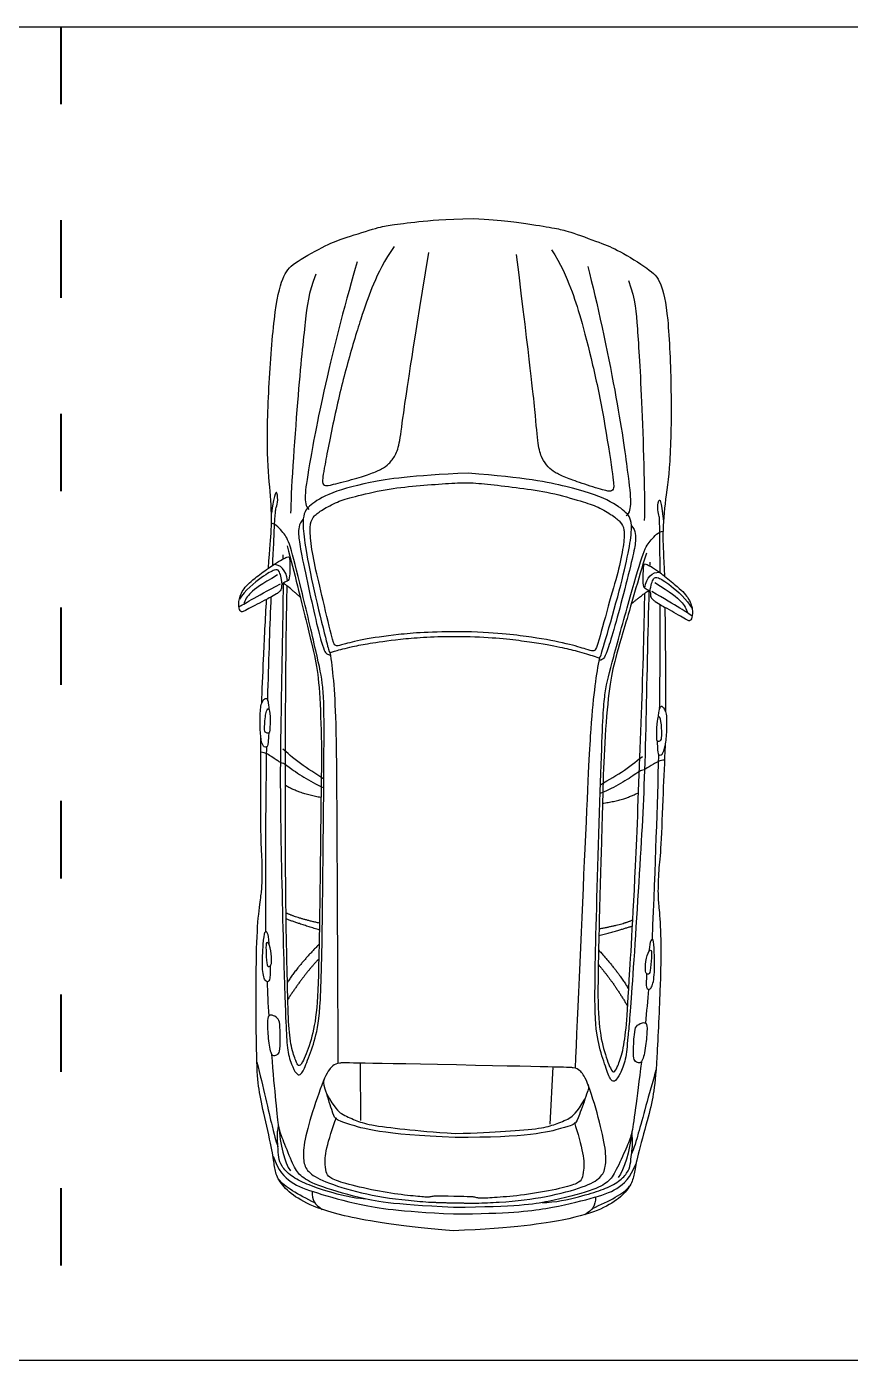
# Model space of a CAD drawing. Header units: millimetres. Extents: x 1205.7 to 1284.3, y 625.1 to 651.5.
# Drawn here: x 1230.56 to 1233.114, y 646.147 to 650.281 of the extents above; entities that cross this region are included whole.
import ezdxf

# ---------------------------------------------------------------- set-up
doc = ezdxf.new("R2010")
doc.units = ezdxf.units.MM
doc.linetypes.add('ACAD_ISO03W100', pattern=[30, 12, -18])

msp = doc.modelspace()

# ---------------------------------------------------------------- linework, layer by layer
for p, q in [((1225.3635, 650.2809), (1235.9642, 650.2809)), ((1225.3635, 646.1472), (1235.9642, 646.1472))]:
    msp.add_line(p, q)
at = {"linetype": 'ACAD_ISO03W100', "lineweight": 40, "ltscale": 0.02}
msp.add_line((1230.6663, 650.2809), (1230.6663, 646.1472), dxfattribs=at)
for points in [[(1231.5937, 647.0684), (1231.5956, 646.8905)], [(1232.1915, 647.0564), (1232.1824, 646.8787)]]:
    msp.add_lwpolyline(points)
for points, knots in [([(1232.5387, 648.4809), (1232.5562, 648.4708), (1232.6083, 648.4409), (1232.6146, 648.4385), (1232.6212, 648.4422), (1232.6269, 648.4685), (1232.6158, 648.5072), (1232.5867, 648.5385), (1232.5508, 648.5671), (1232.537, 648.5776), (1232.5352, 648.6451), (1232.5303, 648.6906), (1232.5372, 648.802), (1232.5563, 648.9137), (1232.5598, 649.1504), (1232.5495, 649.3962), (1232.5262, 649.4944), (1232.4944, 649.5275), (1232.3916, 649.5902), (1232.3444, 649.6089), (1232.2327, 649.6498), (1232.2059, 649.6542), (1232.1198, 649.6702), (1232.0391, 649.6803), (1231.9452, 649.6864), (1231.8511, 649.684), (1231.7701, 649.6772), (1231.6835, 649.6647), (1231.6564, 649.6614), (1231.5432, 649.6249), (1231.4953, 649.6082), (1231.39, 649.5496), (1231.357, 649.5179), (1231.3297, 649.4207), (1231.3096, 649.1754), (1231.3036, 648.9388), (1231.3182, 648.8264), (1231.3206, 648.7148), (1231.3139, 648.6696), (1231.3094, 648.6022), (1231.2952, 648.5923), (1231.2582, 648.5651), (1231.2279, 648.535), (1231.2153, 648.4968), (1231.2199, 648.4703), (1231.2263, 648.4663), (1231.2327, 648.4685), (1231.286, 648.4963), (1231.3038, 648.5057), (1231.3006, 648.4465), (1231.2944, 648.3177), (1231.2902, 648.2239), (1231.2888, 648.1838), (1231.2879, 648.1813), (1231.2846, 648.1686), (1231.2836, 648.1445), (1231.2838, 648.1244), (1231.2839, 648.1082), (1231.2846, 648.0912), (1231.2862, 648.0782), (1231.2857, 648.0268), (1231.2872, 647.9262), (1231.2853, 647.7528), (1231.2917, 647.6941), (1231.29, 647.6086), (1231.2862, 647.5847), (1231.2752, 647.5015), (1231.2706, 647.3546), (1231.2723, 647.0824), (1231.2777, 646.9951), (1231.2927, 646.9215), (1231.3226, 646.7962), (1231.3276, 646.751), (1231.334, 646.7159), (1231.3636, 646.6748), (1231.4217, 646.6337), (1231.5212, 646.5971), (1231.6866, 646.566), (1231.8823, 646.5483), (1232.0785, 646.5581), (1232.245, 646.5826), (1232.3459, 646.6151), (1232.4056, 646.6539), (1232.4368, 646.6938), (1232.4446, 646.7286), (1232.4514, 646.7735), (1232.4864, 646.8975), (1232.5042, 646.9705), (1232.5132, 647.0575), (1232.5258, 647.3294), (1232.527, 647.4764), (1232.5194, 647.56), (1232.5166, 647.584), (1232.5183, 647.6695), (1232.527, 647.7279), (1232.5321, 647.9013), (1232.5376, 648.0017), (1232.5392, 648.0531), (1232.5413, 648.0659), (1232.5427, 648.083), (1232.5435, 648.0991), (1232.5444, 648.1192), (1232.5444, 648.1434), (1232.5416, 648.1562), (1232.5409, 648.1586), (1232.541, 648.1988), (1232.5406, 648.2927), (1232.5395, 648.4216), (1232.5387, 648.4809)], [18.626463, 18.626463, 18.626463, 18.626463, 19.37991, 20.37991, 21.37991, 22.37991, 23.37991, 24.37991, 25.066303, 25.066303, 25.066303, 26.053027, 27.053027, 28.053027, 29.053027, 30.053027, 31.053027, 32.053027, 33.053027, 34.053027, 35.053027, 36.053027, 37.053027, 38.053027, 38.053027, 38.053027, 39.053027, 40.053027, 41.053027, 42.053027, 43.053027, 44.053027, 45.053027, 46.053027, 47.053027, 48.053027, 49.053027, 50.053027, 51.039751, 51.039751, 51.039751, 51.726145, 52.726145, 53.726145, 54.726145, 55.726145, 56.726145, 57.479591, 57.479591, 57.479591, 58.106055, 58.679768, 58.679768, 58.679768, 58.973241, 59.973241, 59.973241, 59.973241, 60.776927, 60.776927, 60.776927, 61.649618, 62.649618, 63.649618, 64.649618, 65.649618, 66.649618, 67.649618, 68.649618, 69.649618, 70.649618, 71.649618, 72.649618, 73.649618, 74.649618, 75.649618, 76.649618, 77.649618, 77.649618, 77.649618, 78.649618, 79.649618, 80.649618, 81.649618, 82.649618, 83.649618, 84.649618, 85.649618, 86.649618, 87.649618, 88.649618, 89.649618, 90.649618, 91.649618, 92.649618, 93.649618, 94.522309, 94.522309, 94.522309, 95.325994, 95.325994, 95.325994, 96.325994, 96.619467, 96.619467, 96.619467, 97.193181, 97.819644, 97.819644, 97.819644, 97.819644]), ([(1231.3229, 648.6114), (1231.3242, 648.6386), (1231.3306, 648.7714), (1231.3315, 648.7867), (1231.3399, 648.8042), (1231.3376, 648.8401), (1231.3293, 648.8419), (1231.3189, 648.7729)], [1.781116, 1.781116, 1.781116, 1.781116, 2, 3, 4, 5, 6, 6, 6, 6]), ([(1232.5239, 648.5873), (1232.5237, 648.6146), (1232.5226, 648.7475), (1232.5223, 648.7628), (1232.5147, 648.7807), (1232.5183, 648.8164), (1232.5268, 648.8179), (1232.5344, 648.7485)], [1.781116, 1.781116, 1.781116, 1.781116, 2, 3, 4, 5, 6, 6, 6, 6]), ([(1231.4178, 648.7546), (1231.4029, 648.7394), (1231.402, 648.7054), (1231.4079, 648.6654), (1231.4339, 648.5419), (1231.4605, 648.4226), (1231.4786, 648.356), (1231.4868, 648.3391), (1231.4934, 648.3354), (1231.4992, 648.3335), (1231.5017, 648.333)], [0, 0, 0, 0, 1, 2, 3, 4, 5, 6, 7, 7.470475, 7.470475, 7.470475, 7.470475]), ([(1231.3553, 648.5558), (1231.3545, 648.4315), (1231.3451, 648.039), (1231.3469, 647.7973), (1231.3591, 647.2773), (1231.3656, 647.1621), (1231.3681, 647.0993), (1231.3857, 647.0518), (1231.3984, 647.0317), (1231.411, 647.0298), (1231.4268, 647.064), (1231.4531, 647.1359), (1231.4715, 647.2135), (1231.4773, 647.4712), (1231.4833, 648.1259), (1231.4808, 648.2377), (1231.462, 648.325), (1231.4092, 648.5489), (1231.3748, 648.6867), (1231.3586, 648.7094), (1231.3326, 648.7397), (1231.3191, 648.7418)], [-18.788522, -18.788522, -18.788522, -18.788522, -18, -17, -16, -15, -14, -13, -12, -11, -10, -9, -8, -7, -6, -5, -4, -3, -2, -1, 0, 0, 0, 0]), ([(1232.4893, 648.5331), (1232.4851, 648.4088), (1232.4788, 648.0163), (1232.4673, 647.7748), (1232.4343, 647.2557), (1232.4231, 647.1409), (1232.4181, 647.0783), (1232.3986, 647.0315), (1232.3852, 647.0119), (1232.3725, 647.0105), (1232.358, 647.0453), (1232.3346, 647.1183), (1232.3194, 647.1965), (1232.3239, 647.4542), (1232.3442, 648.1086), (1232.3512, 648.2203), (1232.3734, 648.3067), (1232.4352, 648.5283), (1232.4751, 648.6646), (1232.4921, 648.6867), (1232.5194, 648.7159), (1232.533, 648.7174)], [-18.788522, -18.788522, -18.788522, -18.788522, -18, -17, -16, -15, -14, -13, -12, -11, -10, -9, -8, -7, -6, -5, -4, -3, -2, -1, 0, 0, 0, 0]), ([(1232.4349, 648.7342), (1232.4491, 648.7184), (1232.4486, 648.6844), (1232.4411, 648.6447), (1232.4102, 648.5223), (1232.3788, 648.4042), (1232.3581, 648.3384), (1232.3492, 648.3218), (1232.3424, 648.3184), (1232.3366, 648.3167), (1232.3341, 648.3164)], [0, 0, 0, 0, 1, 2, 3, 4, 5, 6, 7, 7.470475, 7.470475, 7.470475, 7.470475]), ([(1231.3677, 648.6716), (1231.3906, 648.5869), (1231.4312, 648.4178), (1231.4575, 648.3183), (1231.4684, 648.2318), (1231.4753, 648.0538), (1231.4727, 647.9049), (1231.4706, 647.7097), (1231.4664, 647.3654), (1231.46, 647.214), (1231.4402, 647.1287), (1231.4126, 647.062), (1231.4026, 647.0585), (1231.3957, 647.0713), (1231.3799, 647.1159), (1231.3708, 647.1905), (1231.3691, 647.3083), (1231.3601, 647.6625), (1231.3633, 648.3909), (1231.3678, 648.5472)], [0, 0, 0, 0, 1, 2, 3, 4, 5, 6, 7, 8, 9, 10, 11, 12, 13, 14, 15, 16, 16.995847, 16.995847, 16.995847, 16.995847]), ([(1231.3094, 648.6022), (1231.316, 648.6067), (1231.3425, 648.6246), (1231.3731, 648.6409), (1231.3751, 648.637), (1231.3756, 648.6251), (1231.3762, 648.6132), (1231.3764, 648.5695), (1231.37, 648.5629), (1231.3512, 648.555), (1231.3504, 648.5476), (1231.3504, 648.5344), (1231.337, 648.5246), (1231.3364, 648.5231), (1231.3096, 648.5088), (1231.3038, 648.5057)], [13.686393, 13.686393, 13.686393, 13.686393, 14, 15, 16, 16, 16, 17, 18, 19, 20, 21, 22, 23, 23.246554, 23.246554, 23.246554, 23.246554]), ([(1232.4815, 648.6493), (1232.4553, 648.5655), (1232.4079, 648.3982), (1232.3776, 648.2999), (1232.3633, 648.2138), (1232.3493, 648.0362), (1232.3459, 647.8874), (1232.3401, 647.6923), (1232.3305, 647.348), (1232.3309, 647.1965), (1232.3473, 647.1105), (1232.3722, 647.0428), (1232.382, 647.0388), (1232.3894, 647.0513), (1232.407, 647.0953), (1232.4191, 647.1695), (1232.4255, 647.2871), (1232.4486, 647.6407), (1232.4747, 648.3686), (1232.4764, 648.525)], [0, 0, 0, 0, 1, 2, 3, 4, 5, 6, 7, 8, 9, 10, 11, 12, 13, 14, 15, 16, 16.995847, 16.995847, 16.995847, 16.995847]), ([(1232.537, 648.5776), (1232.5307, 648.5824), (1232.5048, 648.6013), (1232.4749, 648.6188), (1232.4728, 648.615), (1232.4717, 648.6031), (1232.4707, 648.5912), (1232.4688, 648.5476), (1232.4749, 648.5407), (1232.4933, 648.5321), (1232.4939, 648.5247), (1232.4934, 648.5115), (1232.5064, 648.5011), (1232.5069, 648.4996), (1232.533, 648.4843), (1232.5387, 648.4809)], [13.686393, 13.686393, 13.686393, 13.686393, 14, 15, 16, 16, 16, 17, 18, 19, 20, 21, 22, 23, 23.246554, 23.246554, 23.246554, 23.246554]), ([(1231.3075, 648.1914), (1231.3078, 648.2011), (1231.3109, 648.3192), (1231.315, 648.4293), (1231.3186, 648.5136)], [0.9515423, 0.9515423, 0.9515423, 0.9515423, 1, 1.5477522, 1.5477522, 1.5477522, 1.5477522]), ([(1232.5224, 648.1671), (1232.5226, 648.1767), (1232.5242, 648.2949), (1232.5245, 648.4051), (1232.5243, 648.4894)], [0.9515423, 0.9515423, 0.9515423, 0.9515423, 1, 1.5477522, 1.5477522, 1.5477522, 1.5477522]), ([(1231.5004, 648.341), (1231.5048, 648.3154), (1231.5112, 648.2625), (1231.5192, 648.1337), (1231.5213, 647.9349), (1231.5244, 647.2341), (1231.525, 647.0676)], [0, 0, 0, 0, 1, 2, 3, 3.81504, 3.81504, 3.81504, 3.81504]), ([(1232.3357, 648.3242), (1232.3303, 648.2988), (1232.3218, 648.2462), (1232.3086, 648.1179), (1232.2986, 647.9193), (1232.2674, 647.2192), (1232.2601, 647.0528)], [0, 0, 0, 0, 1, 2, 3, 3.81504, 3.81504, 3.81504, 3.81504]), ([(1231.2888, 648.1838), (1231.2908, 648.1896), (1231.2967, 648.1972), (1231.304, 648.2007), (1231.3076, 648.1921), (1231.3101, 648.1829), (1231.3111, 648.1667), (1231.3112, 648.1646)], [12.293472, 12.293472, 12.293472, 12.293472, 13, 14, 15, 16, 16.142439, 16.142439, 16.142439, 16.142439]), ([(1232.5409, 648.1586), (1232.5391, 648.1646), (1232.5335, 648.1724), (1232.5263, 648.1761), (1232.5224, 648.1677), (1232.5195, 648.1587), (1232.5179, 648.1425), (1232.5177, 648.1404)], [12.293472, 12.293472, 12.293472, 12.293472, 13, 14, 15, 16, 16.142439, 16.142439, 16.142439, 16.142439]), ([(1231.3109, 648.0908), (1231.3103, 648.0796), (1231.3081, 648.0536), (1231.3045, 648.0472), (1231.2978, 648.0463), (1231.2892, 648.0572), (1231.2866, 648.075), (1231.2862, 648.0782)], [6.407262, 6.407262, 6.407262, 6.407262, 7, 8, 9, 10, 10.196314, 10.196314, 10.196314, 10.196314]), ([(1232.515, 648.0666), (1232.5152, 648.0555), (1232.5163, 648.0293), (1232.5196, 648.0228), (1232.5263, 648.0216), (1232.5354, 648.0322), (1232.5387, 648.0499), (1232.5392, 648.0531)], [6.407262, 6.407262, 6.407262, 6.407262, 7, 8, 9, 10, 10.196314, 10.196314, 10.196314, 10.196314]), ([(1231.3148, 647.3688), (1231.315, 647.3643), (1231.3158, 647.3361), (1231.3128, 647.3193), (1231.2988, 647.3192), (1231.2887, 647.3587), (1231.2923, 647.4155), (1231.2938, 647.4357), (1231.2953, 647.456), (1231.2976, 647.4803), (1231.3072, 647.4744), (1231.3092, 647.4581), (1231.3107, 647.4385)], [3.823935, 3.823935, 3.823935, 3.823935, 4, 5, 6, 7, 8, 8, 8, 9, 10, 10.949305, 10.949305, 10.949305, 10.949305]), ([(1232.4822, 647.3454), (1232.4818, 647.3409), (1232.4798, 647.3127), (1232.4822, 647.2958), (1232.4962, 647.2952), (1232.5079, 647.3342), (1232.5065, 647.3911), (1232.5059, 647.4114), (1232.5052, 647.4318), (1232.5039, 647.4561), (1232.494, 647.4506), (1232.4914, 647.4344), (1232.4891, 647.4148)], [3.823935, 3.823935, 3.823935, 3.823935, 4, 5, 6, 7, 8, 8, 8, 9, 10, 10.949305, 10.949305, 10.949305, 10.949305]), ([(1231.274, 647.0715), (1231.2928, 646.9953), (1231.3268, 646.8431), (1231.3344, 646.8229), (1231.3392, 646.8089)], [0, 0, 0, 0, 1, 1.945427, 1.945427, 1.945427, 1.945427]), ([(1231.8837, 646.6209), (1231.6855, 646.6308), (1231.5915, 646.6491), (1231.4491, 646.692), (1231.4066, 646.719), (1231.3862, 646.7505), (1231.355, 646.8308), (1231.3405, 646.8669), (1231.3354, 646.926), (1231.3247, 647.0382), (1231.3201, 647.0954)], [0, 0, 0, 0, 1, 2, 3, 4, 5, 6, 7, 7.82143, 7.82143, 7.82143, 7.82143]), ([(1231.8926, 647.0626), (1231.557, 647.0693), (1231.525, 647.0698), (1231.5109, 647.0623), (1231.4874, 647.039), (1231.4436, 646.9123), (1231.4179, 646.8161), (1231.4169, 646.7638), (1231.4289, 646.7318), (1231.4759, 646.7015), (1231.5956, 646.6643), (1231.707, 646.6454), (1231.7921, 646.6389), (1231.8147, 646.6373)], [0, 0, 0, 0, 1, 2, 3, 4, 5, 6, 7, 8, 9, 10, 10.417084, 10.417084, 10.417084, 10.417084]), ([(1232.4659, 647.0724), (1232.459, 647.0155), (1232.4439, 646.9038), (1232.4363, 646.8449), (1232.4205, 646.8094), (1232.386, 646.7305), (1232.3643, 646.6997), (1232.3209, 646.6745), (1232.1769, 646.6374), (1232.0822, 646.6228), (1231.8837, 646.6209)], [-7.82143, -7.82143, -7.82143, -7.82143, -7, -6, -5, -4, -3, -2, -1, 0, 0, 0, 0]), ([(1231.9534, 646.6345), (1231.976, 646.6352), (1232.0613, 646.6383), (1232.1733, 646.6527), (1232.2945, 646.6851), (1232.3426, 646.7135), (1232.3559, 646.7449), (1232.357, 646.7972), (1232.3351, 646.8944), (1232.2965, 647.0228), (1232.274, 647.047), (1232.2602, 647.055), (1232.2282, 647.0559), (1231.8926, 647.0626)], [-10.417084, -10.417084, -10.417084, -10.417084, -10, -9, -8, -7, -6, -5, -4, -3, -2, -1, 0, 0, 0, 0]), ([(1232.511, 647.0467), (1232.4892, 646.9713), (1232.4491, 646.8206), (1232.4407, 646.8007), (1232.4353, 646.7869)], [0, 0, 0, 0, 1, 1.945427, 1.945427, 1.945427, 1.945427])]:
    msp.add_open_spline(points, degree=3, knots=knots)
for points, degree in [([(1231.6997, 649.5994), (1231.6688, 649.5574), (1231.6306, 649.4745), (1231.604, 649.4024), (1231.5567, 649.2489), (1231.516, 649.0859), (1231.48, 648.8999), (1231.4751, 648.8656), (1231.4855, 648.8569), (1231.5013, 648.8593), (1231.5806, 648.8802), (1231.6301, 648.8963), (1231.6623, 648.91), (1231.6829, 648.9246), (1231.7037, 648.951), (1231.7174, 648.9901), (1231.7277, 649.0809), (1231.7496, 649.229), (1231.8073, 649.5807)], 3), ([(1232.187, 649.5896), (1232.2162, 649.5464), (1232.251, 649.4621), (1232.2748, 649.389), (1232.3159, 649.2337), (1232.35, 649.0691), (1232.3785, 648.8819), (1232.382, 648.8475), (1232.3713, 648.8392), (1232.3556, 648.8422), (1232.2772, 648.8663), (1232.2284, 648.8843), (1232.1968, 648.8992), (1232.1768, 648.9147), (1232.157, 648.9419), (1232.1449, 648.9815), (1232.1382, 649.0727), (1232.1223, 649.2216), (1232.0788, 649.5752)], 3), ([(1231.5851, 649.5521), (1231.5521, 649.4431), (1231.4737, 649.1346), (1231.4324, 648.8998), (1231.4205, 648.8223), (1231.4251, 648.794), (1231.4352, 648.7841)], 3), ([(1232.2996, 649.5377), (1232.3283, 649.4275), (1232.3942, 649.1161), (1232.4261, 648.8799), (1232.4348, 648.802), (1232.4291, 648.7738), (1232.4186, 648.7644)], 3), ([(1231.4567, 649.5134), (1231.433, 649.4518), (1231.4262, 649.3857), (1231.4012, 649.1617), (1231.3787, 648.8298), (1231.3786, 648.7726)], 3), ([(1232.4263, 649.494), (1232.4476, 649.4315), (1232.4517, 649.3652), (1232.4677, 649.1403), (1232.4769, 648.8078), (1232.4747, 648.7506)], 3), ([(1231.9294, 648.8969), (1231.7498, 648.8895), (1231.6125, 648.8687), (1231.4849, 648.8321), (1231.43, 648.7907), (1231.4202, 648.7746), (1231.4147, 648.7387), (1231.4243, 648.6652), (1231.4479, 648.5421), (1231.4928, 648.3619), (1231.4984, 648.3408), (1231.5009, 648.3405), (1231.5135, 648.3455), (1231.581, 648.3624), (1231.6237, 648.3698), (1231.7245, 648.3847), (1231.8343, 648.3919), (1231.9192, 648.391)], 3), ([(1231.9192, 648.391), (1232.0041, 648.3885), (1232.1136, 648.3769), (1232.2137, 648.358), (1232.2561, 648.3488), (1232.3228, 648.3292), (1232.3352, 648.3237), (1232.3377, 648.324), (1232.3442, 648.3448), (1232.3962, 648.5231), (1232.4248, 648.6451), (1232.4372, 648.7181), (1232.4333, 648.7543), (1232.4241, 648.7707), (1232.3709, 648.8143), (1232.2449, 648.856), (1232.1085, 648.8823), (1231.9294, 648.8969)], 3), ([(1231.9195, 648.4057), (1231.8105, 648.4056), (1231.7044, 648.3974), (1231.598, 648.381), (1231.5359, 648.3648), (1231.5223, 648.3606), (1231.5148, 648.3636), (1231.5085, 648.3754), (1231.4739, 648.5276), (1231.4501, 648.6207), (1231.4382, 648.7027), (1231.4386, 648.7435), (1231.4504, 648.7648), (1231.4748, 648.7828), (1231.5238, 648.8096), (1231.57, 648.8229), (1231.6729, 648.8482), (1231.7679, 648.8577), (1231.8629, 648.8654), (1231.908, 648.8675), (1231.9288, 648.8671)], 3), ([(1231.9288, 648.8671), (1231.9496, 648.8667), (1231.9946, 648.8628), (1232.0891, 648.8512), (1232.1837, 648.8379), (1232.2854, 648.8085), (1232.3311, 648.7934), (1232.379, 648.7647), (1232.4026, 648.7457), (1232.4136, 648.724), (1232.4123, 648.6831), (1232.3972, 648.6017), (1232.3696, 648.5096), (1232.3289, 648.3589), (1232.3222, 648.3474), (1232.3146, 648.3447), (1232.3012, 648.3494), (1232.2398, 648.3681), (1232.1341, 648.3888), (1232.0284, 648.4012), (1231.9195, 648.4057)], 3), ([(1231.3552, 648.631), (1231.3552, 648.6353), (1231.3551, 648.6395), (1231.3551, 648.6436)], 3), ([(1231.3519, 648.5526), (1231.3505, 648.574), (1231.3425, 648.5981), (1231.3313, 648.5992), (1231.2967, 648.582), (1231.2366, 648.5331), (1231.2195, 648.5062)], 3), ([(1231.3689, 648.5632), (1231.3657, 648.5979), (1231.3446, 648.6144), (1231.3265, 648.6138)], 3), ([(1232.4761, 648.541), (1232.4806, 648.5755), (1232.5024, 648.5912), (1232.5204, 648.5898)], 3), ([(1232.4924, 648.6082), (1232.4926, 648.6125), (1232.4928, 648.6167), (1232.493, 648.6208)], 3), ([(1231.2182, 648.4827), (1231.2331, 648.4908), (1231.2655, 648.511), (1231.3467, 648.5537)], 3), ([(1231.3383, 648.5814), (1231.2853, 648.5514), (1231.2508, 648.5261), (1231.2362, 648.5038), (1231.2331, 648.4908)], 3), ([(1231.4086, 648.5121), (1231.3679, 648.5492), (1231.3553, 648.5558)], 2), ([(1232.4926, 648.5297), (1232.4948, 648.5511), (1232.5038, 648.5748), (1232.515, 648.5755), (1232.5489, 648.5569), (1232.607, 648.5056), (1232.623, 648.478)], 3), ([(1232.5073, 648.558), (1232.559, 648.5258), (1232.5925, 648.4992), (1232.6062, 648.4763), (1232.6088, 648.4632)], 3), ([(1232.4343, 648.4915), (1232.4764, 648.5269), (1232.4893, 648.5331)], 2), ([(1232.6234, 648.4545), (1232.6088, 648.4632), (1232.5772, 648.4847), (1232.4978, 648.5306)], 3), ([(1231.2977, 648.1087), (1231.2975, 648.0975), (1231.3002, 648.0916), (1231.3109, 648.0902), (1231.3143, 648.0916), (1231.3156, 648.1482), (1231.3107, 648.1725), (1231.3011, 648.1588), (1231.2978, 648.12), (1231.2977, 648.1087)], 3), ([(1232.529, 648.084), (1232.5287, 648.0728), (1232.5258, 648.067), (1232.515, 648.066), (1232.5117, 648.0676), (1232.5126, 648.1242), (1232.5185, 648.1483), (1232.5275, 648.1342), (1232.5293, 648.0953), (1232.529, 648.084)], 3), ([(1231.3015, 647.4762), (1231.3009, 647.7124), (1231.3019, 647.8926), (1231.3046, 648.0487)], 3), ([(1231.286, 648.0329), (1231.2996, 648.0316), (1231.3211, 648.0181), (1231.3467, 648.0009), (1231.3467, 648.0003), (1231.3561, 647.9987), (1231.3666, 647.9912), (1231.4188, 647.9534), (1231.4568, 647.9327), (1231.4812, 647.9213)], 3), ([(1231.4814, 647.9482), (1231.4557, 647.9659), (1231.4075, 647.9941), (1231.3653, 648.0325), (1231.3546, 648.0413)], 3), ([(1232.5376, 648.0078), (1232.5239, 648.007), (1232.5019, 647.9944), (1232.4756, 647.9782), (1232.4756, 647.9777), (1232.4662, 647.9764), (1232.4553, 647.9694), (1232.4017, 647.9337), (1232.3629, 647.9146), (1232.3381, 647.9041)], 3), ([(1232.339, 647.931), (1232.3653, 647.9476), (1232.4146, 647.9739), (1232.4583, 648.0106), (1232.4694, 648.019)], 3), ([(1232.4998, 647.4521), (1232.5099, 647.6882), (1232.516, 647.8682), (1232.5197, 648.0243)], 3), ([(1231.4727, 647.8915), (1231.4085, 647.9023), (1231.3623, 647.9289)], 2), ([(1232.3453, 647.874), (1232.4099, 647.8822), (1232.4572, 647.9069)], 2), ([(1231.4679, 647.5023), (1231.3969, 647.5178), (1231.3643, 647.5339)], 2), ([(1231.4676, 647.481), (1231.409, 647.4988), (1231.3646, 647.5152)], 2), ([(1232.3345, 647.4849), (1232.4061, 647.4975), (1232.4393, 647.5124)], 2), ([(1232.334, 647.4636), (1232.3932, 647.4791), (1232.4383, 647.4937)], 2), ([(1231.3022, 647.4182), (1231.302, 647.4307), (1231.3017, 647.4459), (1231.3142, 647.4397), (1231.3206, 647.3942), (1231.3188, 647.3694), (1231.3101, 647.3663), (1231.3033, 647.3713), (1231.3025, 647.4058), (1231.3022, 647.4182)], 3), ([(1231.4668, 647.4368), (1231.4023, 647.3715), (1231.3685, 647.3185)], 2), ([(1231.4659, 647.3916), (1231.4157, 647.338), (1231.3697, 647.2655)], 2), ([(1232.333, 647.4194), (1232.3948, 647.3516), (1232.4265, 647.2973)], 2), ([(1232.4967, 647.3943), (1232.4975, 647.4067), (1232.4984, 647.4219), (1232.4856, 647.4162), (1232.4774, 647.371), (1232.4782, 647.3461), (1232.4868, 647.3427), (1232.4938, 647.3475), (1232.4959, 647.3819), (1232.4967, 647.3943)], 3), ([(1232.3321, 647.3742), (1232.3801, 647.3186), (1232.4232, 647.2444)], 2), ([(1231.3116, 647.2154), (1231.3094, 647.2514), (1231.3076, 647.2873), (1231.3063, 647.3205)], 3), ([(1232.4792, 647.192), (1232.4828, 647.2279), (1232.4861, 647.2636), (1232.4887, 647.2968)], 3), ([(1231.3086, 647.1522), (1231.3069, 647.1714), (1231.3056, 647.2074), (1231.3115, 647.218), (1231.3242, 647.2171), (1231.3428, 647.2057), (1231.3455, 647.1871), (1231.3474, 647.1121), (1231.3419, 647.0969), (1231.3293, 647.0907), (1231.3159, 647.0923), (1231.3103, 647.133), (1231.3086, 647.1522)], 3), ([(1232.4797, 647.1287), (1232.4822, 647.1478), (1232.4849, 647.1837), (1232.4795, 647.1946), (1232.4667, 647.1942), (1232.4477, 647.1836), (1232.4442, 647.1651), (1232.4393, 647.0902), (1232.4442, 647.0748), (1232.4566, 647.0681), (1232.47, 647.0692), (1232.4773, 647.1096), (1232.4797, 647.1287)], 3), ([(1231.8881, 646.8379), (1231.6639, 646.846), (1231.5316, 646.8871), (1231.5155, 646.8967), (1231.5094, 646.9126), (1231.4818, 646.9998), (1231.4794, 647.0111), (1231.483, 647.0194)], 3), ([(1232.3001, 647.003), (1232.3033, 646.9945), (1232.3005, 646.9834), (1232.2695, 646.8973), (1232.2627, 646.8817), (1232.2462, 646.8728), (1232.1124, 646.837), (1231.8881, 646.8379)], 3), ([(1231.4905, 646.9725), (1231.5157, 646.9282), (1231.5332, 646.9106), (1231.58, 646.8911), (1231.6189, 646.8764), (1231.7278, 646.8637), (1231.8199, 646.8543), (1231.8883, 646.8504)], 3), ([(1231.8883, 646.8504), (1231.9569, 646.8515), (1232.0493, 646.8573), (1232.1586, 646.8656), (1232.198, 646.8787), (1232.2455, 646.8963), (1232.2637, 646.9132), (1232.2907, 646.9565)], 3), ([(1231.8844, 646.6553), (1231.8325, 646.6563), (1231.8223, 646.6565), (1231.8092, 646.6531), (1231.8026, 646.6524), (1231.7467, 646.6573), (1231.6563, 646.6693), (1231.5503, 646.6933), (1231.4995, 646.7116), (1231.4896, 646.7243), (1231.4849, 646.7507), (1231.4854, 646.7953), (1231.5082, 646.8675), (1231.5203, 646.8995)], 3), ([(1231.6104, 646.6471), (1231.5699, 646.6492), (1231.4884, 646.6714), (1231.4268, 646.693), (1231.3781, 646.7177), (1231.3486, 646.7496), (1231.3406, 646.776), (1231.3401, 646.8064), (1231.3354, 646.8493), (1231.3414, 646.8743)], 3), ([(1231.3414, 646.8743), (1231.3458, 646.8159), (1231.36, 646.7603), (1231.3776, 646.7341)], 3), ([(1232.258, 646.8847), (1232.2688, 646.8522), (1232.2887, 646.7792), (1232.2874, 646.7346), (1232.2817, 646.7084), (1232.2713, 646.6961), (1232.2198, 646.6799), (1232.1129, 646.6601), (1232.0221, 646.6518), (1231.966, 646.6491), (1231.9595, 646.6501), (1231.9465, 646.654), (1231.9364, 646.6542), (1231.8844, 646.6553)], 3), ([(1232.1578, 646.6361), (1232.1985, 646.6366), (1232.2807, 646.6555), (1232.3432, 646.6746), (1232.3928, 646.6974), (1232.4236, 646.728), (1232.4327, 646.7541), (1232.4344, 646.7845), (1232.4408, 646.8272), (1232.4357, 646.8524)], 3), ([(1232.4357, 646.8524), (1232.4291, 646.7942), (1232.4126, 646.7392), (1232.394, 646.7137)], 3), ([(1231.3239, 646.7799), (1231.3402, 646.7349), (1231.377, 646.6949), (1231.4505, 646.6682), (1231.5903, 646.6274), (1231.7122, 646.6094), (1231.8833, 646.6008)], 3), ([(1231.8833, 646.6008), (1232.0546, 646.6025), (1232.1771, 646.6157), (1232.3185, 646.6508), (1232.393, 646.6745), (1232.4313, 646.713), (1232.4495, 646.7573)], 3), ([(1231.4538, 646.6352), (1231.4022, 646.6605), (1231.3581, 646.6852), (1231.3411, 646.7086)], 3), ([(1232.3139, 646.6179), (1232.3664, 646.6411), (1232.4115, 646.6641), (1232.4294, 646.6868)], 3), ([(1231.4457, 646.671), (1231.4435, 646.6433), (1231.4535, 646.6304), (1231.4767, 646.6148)], 3), ([(1232.3234, 646.6534), (1232.3245, 646.6256), (1232.314, 646.6132), (1232.2902, 646.5985)], 3), ([(1231.8147, 646.6373), (1231.8493, 646.6362), (1231.884, 646.6351)], 2), ([(1231.884, 646.6351), (1231.9187, 646.6348), (1231.9534, 646.6345)], 2)]:
    msp.add_open_spline(points, degree=degree)

doc.saveas('drawing.dxf')
